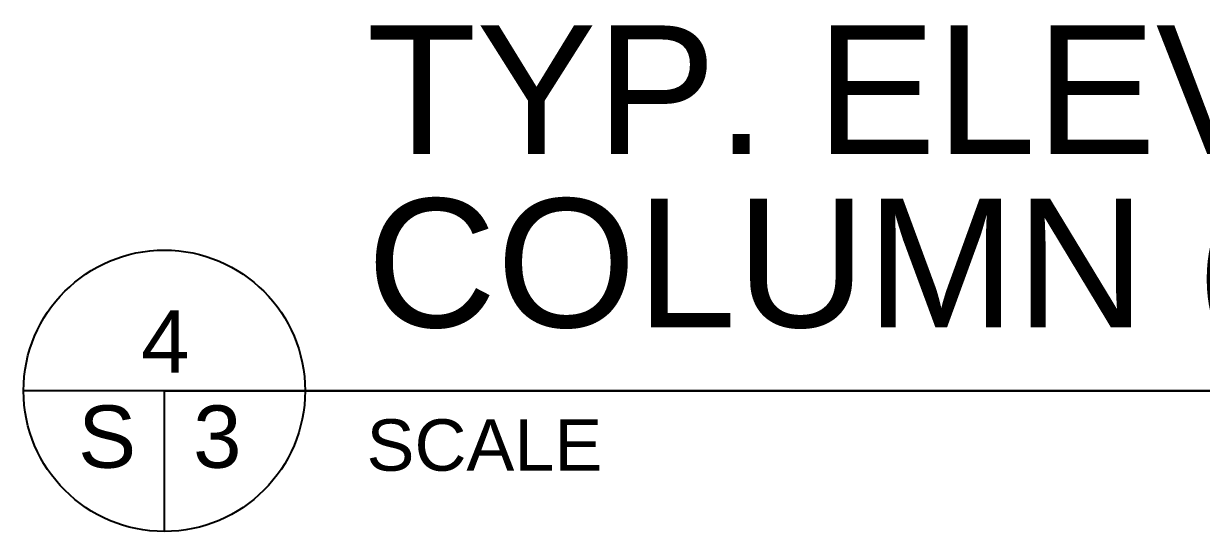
# Model space of a CAD drawing. Header units: inches. Extents: x -1 to 315328, y 6829 to 107833.
# Drawn here: x 189246 to 193823, y 7311 to 9286 of the extents above; entities that cross this region are included whole.
import ezdxf

# ---------------------------------------------------------------- set-up
doc = ezdxf.new("R2010")
doc.units = ezdxf.units.IN
doc.header["$MEASUREMENT"] = 0
doc.layers.add('TEXTS', color=2, linetype='Continuous')
doc.styles.get("Standard").update_dxf_attribs({"font": 'arial.ttf'})

msp = doc.modelspace()

# ---------------------------------------------------------------- linework, layer by layer
at = {"layer": 'TEXTS'}
for p, q in [((207343.29503, 7858.05183), (189246.32656, 7858.05183)), ((189793.24115, 7858.05183), (196642.90859, 7858.05183)), ((189793.24115, 7858.05183), (189793.24115, 7311.13724)), ((189793.24115, 7858.05183), (189793.24115, 7311.13724)), ((189793.24115, 7858.05183), (189793.24115, 7311.13724))]:
    msp.add_line(p, q, dxfattribs=at)
msp.add_circle((189793.24115, 7858.05183), 546.9146, dxfattribs=at)
msp.add_circle((189793.24115, 7858.05183), 546.9146, dxfattribs=at)
msp.add_circle((189793.24115, 7858.05183), 546.9146, dxfattribs=at)

# ---------------------------------------------------------------- texts
for s, p in [('4', (189702.88355, 7929.14139)), ('S', (189458.22516, 7558.80321)), ('3', (189905.01299, 7558.80321))]:
    msp.add_text(s, height=242.20035).set_placement(p)
for s, height, p in [('TYP. ELEVATION OF THE TIED', 499.9996013, (190579.47269, 8778.54036)), ('COLUMN (SHOWING TIE OR HOOPS SPACING)', 499.9996013, (190579.47269, 8105.1102)), ('SCALE', 200, (190578.84517, 7547.24114))]:
    msp.add_text(s, height=height, dxfattribs=at).set_placement(p)

doc.saveas('drawing.dxf')
